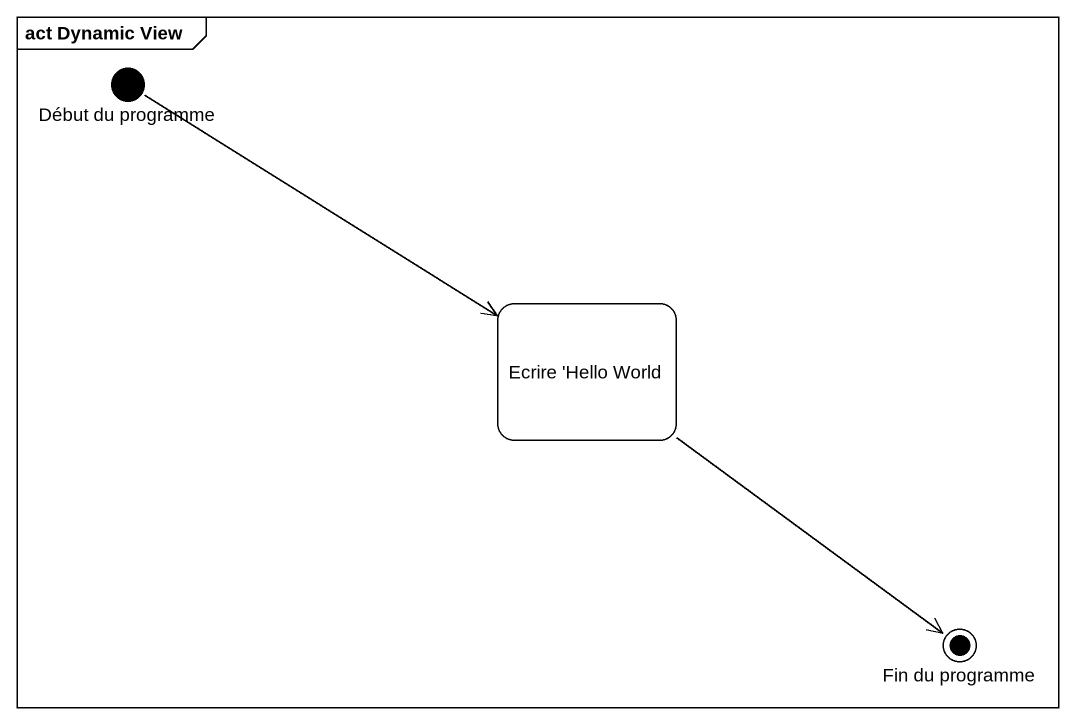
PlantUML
@startuml
mainframe act Dynamic View
hide empty description
state "Début du programme" as Début_du_programme <<start>>
state "Ecrire 'Hello World" as Ecrire_Hello_World
state "Fin du programme" as Fin_du_programme <<end>>
Début_du_programme --> Ecrire_Hello_World
Ecrire_Hello_World --> Fin_du_programme
@enduml
